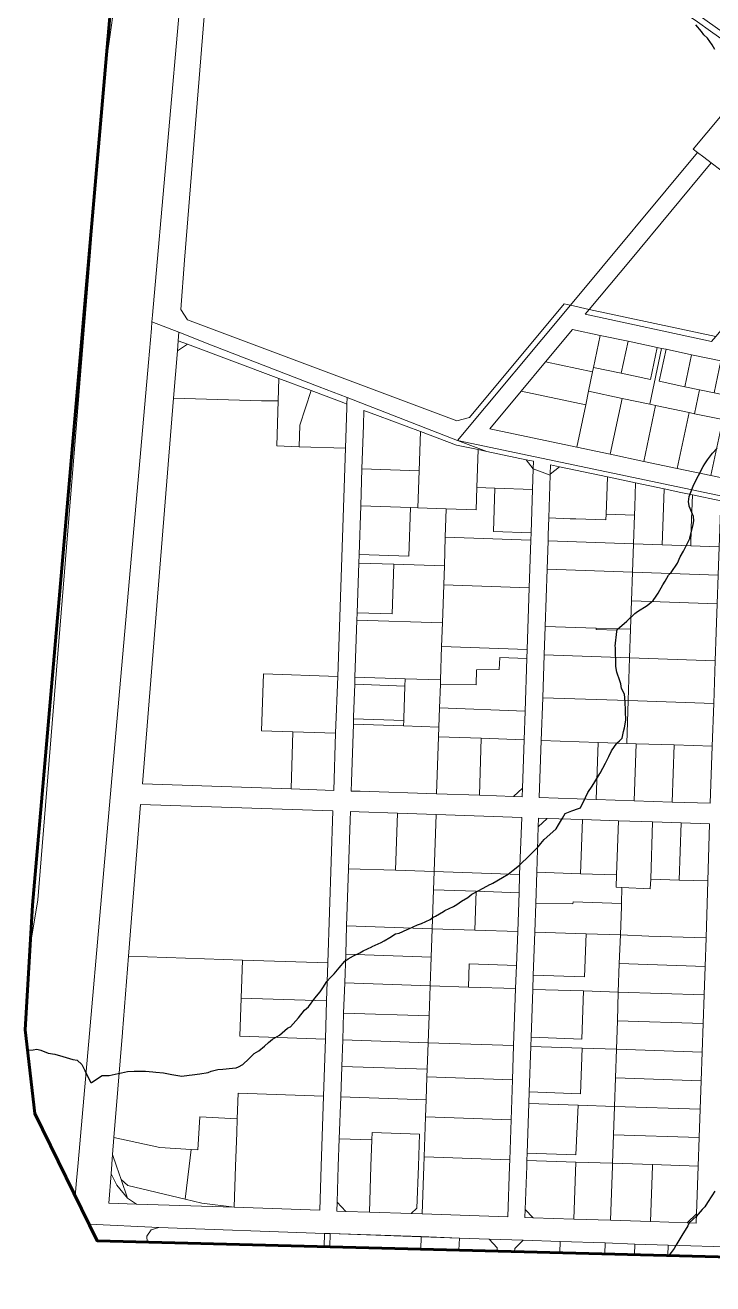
# Model space of a CAD drawing. Header units: inches. Extents: x -47590 to -46630, y -3759365 to -3758308.
# Drawn here: x -47590 to -47211, y -3759365 to -3758671 of the extents above; entities that cross this region are included whole.
import ezdxf

# ---------------------------------------------------------------- set-up
doc = ezdxf.new("R2010")
doc.units = ezdxf.units.IN
doc.header["$MEASUREMENT"] = 0
for name, color, linetype, lineweight, true_color in [('Area_Of_Interest', 7, 'Continuous', 60, 0xffffff), ('Contours_5m', 7, 'Continuous', 30, 0xcccccc), ('Land_Parcels_Zoning', 7, 'Continuous', 0, 0xffffff)]:
    doc.layers.add(name, color=color, linetype=linetype, lineweight=lineweight, true_color=true_color)

msp = doc.modelspace()

# ---------------------------------------------------------------- linework, layer by layer
at = {"layer": 'Area_Of_Interest'}
msp.add_lwpolyline([(-46681.51, -3759081.97), (-46629.91, -3759365.08), (-47550.67, -3759341.26), (-47585.06, -3759271.15), (-47590.35, -3759224.85), (-47586.39, -3759156.05), (-47540.08, -3758625.56), (-47501.72, -3758466.81), (-47471.29, -3758308.06), (-47381.33, -3758329.23), (-46885.24, -3758764.47), (-46789.99, -3758874.27)], close=True, dxfattribs=at)
at = {"layer": 'Contours_5m'}
for points, elevation in [([(-47209.9, -3758684), (-47211.33, -3758681.33), (-47214, -3758677.72), (-47215.91, -3758675.9), (-47217.27, -3758674), (-47220.4, -3758670.4)], 20), ([(-47589.07, -3759236.08), (-47585.87, -3759235.87), (-47584, -3759235.65), (-47581.81, -3759236.19), (-47577.7, -3759237.71), (-47574, -3759238.38), (-47569.55, -3759239.55), (-47567.81, -3759240.19), (-47564, -3759241.37), (-47561.69, -3759241.69), (-47559.07, -3759244), (-47557.4, -3759247.4), (-47554.28, -3759253.72), (-47554.14, -3759254), (-47554.06, -3759254.06), (-47554, -3759254.07), (-47553.95, -3759254.05), (-47553.86, -3759254), (-47547.95, -3759250.05), (-47544, -3759250.08), (-47539.03, -3759248.97), (-47538.95, -3759248.95), (-47534, -3759247.87), (-47530.27, -3759247.73), (-47527.79, -3759247.79), (-47524, -3759247.67), (-47519.9, -3759248.11), (-47518.28, -3759248.28), (-47514, -3759248.73), (-47509.53, -3759249.53), (-47508.27, -3759249.73), (-47504, -3759250.47), (-47499.97, -3759249.97), (-47498.25, -3759249.75), (-47494, -3759249.21), (-47489.49, -3759248.51), (-47487.82, -3759247.81), (-47484, -3759246.88), (-47481.34, -3759246.66), (-47475.99, -3759245.99), (-47474, -3759245.81), (-47472.65, -3759245.35), (-47470.3, -3759244), (-47467.07, -3759240.93), (-47464, -3759238.02), (-47461.53, -3759236.47), (-47458.33, -3759234), (-47456.08, -3759231.92), (-47454, -3759230), (-47450.11, -3759227.89), (-47445.59, -3759224), (-47444.49, -3759223.51), (-47444, -3759223.33), (-47439.63, -3759218.37), (-47436.35, -3759214), (-47434, -3759212.23), (-47430.57, -3759207.43), (-47427.65, -3759204), (-47426.24, -3759201.76), (-47424, -3759198.22), (-47421.97, -3759196.03), (-47419.9, -3759194), (-47417.21, -3759190.79), (-47414, -3759187.04), (-47412.19, -3759185.81), (-47409.21, -3759184), (-47405.66, -3759182.34), (-47404, -3759181.39), (-47399.07, -3759179.07), (-47398.98, -3759179.02), (-47394, -3759176.78), (-47392.24, -3759175.76), (-47389.16, -3759174), (-47386.01, -3759171.99), (-47384, -3759171.57), (-47379.58, -3759169.58), (-47378.78, -3759169.22), (-47374, -3759167.06), (-47371.79, -3759166.21), (-47367.03, -3759164), (-47365.27, -3759162.74), (-47364, -3759162.12), (-47359.63, -3759159.62), (-47358.85, -3759159.15), (-47354, -3759156.86), (-47352.29, -3759155.71), (-47349.73, -3759154), (-47346.11, -3759151.9), (-47344, -3759150.04), (-47340.03, -3759147.97), (-47335.64, -3759145.64), (-47334, -3759144.77), (-47333.46, -3759144.54), (-47332.32, -3759144), (-47327.11, -3759140.89), (-47324, -3759139.02), (-47321.21, -3759136.79), (-47317.71, -3759134), (-47315.8, -3759132.2), (-47314, -3759130.53), (-47310.77, -3759127.23), (-47307.31, -3759124), (-47305.85, -3759122.15), (-47304, -3759119.82), (-47300.93, -3759117.07), (-47297.37, -3759114), (-47296.12, -3759111.88), (-47294, -3759108.09), (-47292.51, -3759105.49), (-47288.79, -3759104), (-47285.19, -3759102.81), (-47284, -3759102.42), (-47281.27, -3759096.73), (-47280.02, -3759094), (-47277.63, -3759090.37), (-47274, -3759084.84), (-47273.73, -3759084.27), (-47273.65, -3759084), (-47273.25, -3759083.25), (-47270.32, -3759077.69), (-47268.37, -3759074), (-47267, -3759071), (-47264, -3759066.7), (-47262.56, -3759065.44), (-47260.97, -3759064), (-47260.21, -3759060.21), (-47259.79, -3759058.21), (-47258.96, -3759054), (-47259.2, -3759049.2), (-47259.22, -3759048.78), (-47259.46, -3759044), (-47259.72, -3759039.72), (-47261.37, -3759036.63), (-47261.79, -3759034), (-47262.33, -3759032.33), (-47264, -3759027.58), (-47264.47, -3759024.47), (-47264.44, -3759024), (-47264.47, -3759023.53), (-47264.67, -3759014.67), (-47264.72, -3759014), (-47264.81, -3759013.19), (-47264, -3759005.1), (-47263.8, -3759004.2), (-47263.77, -3759004), (-47258.53, -3758999.47), (-47254, -3758995.13), (-47253.36, -3758994.64), (-47252.61, -3758994), (-47247.19, -3758990.81), (-47244, -3758987.93), (-47242.34, -3758985.66), (-47241.12, -3758984), (-47238.6, -3758979.41), (-47237.38, -3758977.38), (-47235.39, -3758974), (-47234.71, -3758973.29), (-47234, -3758972.57), (-47230.54, -3758967.46), (-47229, -3758964), (-47227.19, -3758960.81), (-47224, -3758954.44), (-47223.82, -3758954.18), (-47223.72, -3758954), (-47223.64, -3758953.64), (-47221.96, -3758946.04), (-47221.51, -3758944), (-47221.64, -3758941.64), (-47224, -3758935.95), (-47224.31, -3758934.31), (-47224.4, -3758934), (-47224.52, -3758933.48), (-47224, -3758930.66), (-47222.21, -3758925.79), (-47221.56, -3758924), (-47216.44, -3758914), (-47215.49, -3758912.51), (-47214, -3758910.3), (-47211.29, -3758906.71), (-47208.64, -3758904)], 20), ([(-47209.91, -3759314), (-47211.53, -3759316.47), (-47214, -3759320.25), (-47215.48, -3759322.52), (-47216.83, -3759324), (-47220.15, -3759327.85), (-47224, -3759331.48), (-47224.89, -3759333.11), (-47225.41, -3759334), (-47227.56, -3759337.56), (-47228.64, -3759339.36), (-47231.46, -3759344), (-47232.37, -3759345.63), (-47234, -3759347.71), (-47235.29, -3759349.42)], 15)]:
    msp.add_lwpolyline(points, dxfattribs=dict(at, elevation=elevation))
at = {"layer": 'Land_Parcels_Zoning'}
for points in [[(-47587.76, -3759179.83), (-47586.39, -3759156.05), (-47540.08, -3758625.56), (-47505.65, -3758483.09), (-47503.92, -3758490.66), (-47504.98, -3758500.93), (-47517.63, -3758546.9), (-47526.4, -3758581.28), (-47533.87, -3758615.96), (-47540.03, -3758650.9), (-47544.87, -3758686.05), (-47548.39, -3758721.35), (-47554.76, -3758800.16), (-47583.3, -3759153.18)], [(-47185.8, -3758688.42), (-47185.21, -3758693.06), (-47185.32, -3758692.97), (-47190.54, -3758689.26), (-47190.93, -3758688.99), (-47212.24, -3758673.83), (-47219.49, -3758668.68), (-47222.92, -3758666.24), (-47233.63, -3758658.62), (-47248.52, -3758648.04), (-47269.45, -3758633.15), (-47293.31, -3758616.19), (-47388.43, -3758548.54), (-47390.67, -3758546.95), (-47391.09, -3758546.66), (-47430.5, -3758520.04), (-47442.99, -3758512.45), (-47436.48, -3758512.24), (-47426.83, -3758517.13), (-47242.44, -3758648.17)], [(-47211.89, -3758746.56), (-47256.52, -3758800.15), (-47279.18, -3758827.36), (-47289.58, -3758825.12), (-47219.47, -3758740.82), (-47216.01, -3758743.44)], [(-47209.44, -3758842.42), (-47279.18, -3758827.36), (-47256.52, -3758800.15), (-47211.89, -3758746.56), (-47163.95, -3758782.88), (-47165.97, -3758785.3), (-47163.46, -3758787.21), (-47174.24, -3758800.15)], [(-47209.44, -3758842.42), (-47211.71, -3758845.15), (-47281.45, -3758830.09), (-47279.18, -3758827.36)], [(-47273.09, -3758841.69), (-47276.78, -3758859.37), (-47277.31, -3758861.75), (-47303.32, -3758856.25), (-47288.49, -3758838.43)], [(-47500.83, -3758846.61), (-47506.41, -3758850.15), (-47505.97, -3758844.68)], [(-47412.71, -3758876.07), (-47412.83, -3758879.66), (-47414.57, -3758879), (-47432.59, -3758872.21), (-47450.38, -3758865.53), (-47500.83, -3758846.61), (-47505.97, -3758844.68), (-47505.59, -3758840.03), (-47487.57, -3758847.03), (-47428.18, -3758870.07)], [(-47257.76, -3758844.94), (-47261.5, -3758862.61), (-47276.78, -3758859.37), (-47273.09, -3758841.69)], [(-47241.69, -3758848.35), (-47245.44, -3758866.01), (-47261.5, -3758862.61), (-47257.76, -3758844.94)], [(-47450.38, -3758865.53), (-47450.77, -3758877.84), (-47460.01, -3758877.88), (-47508.52, -3758876.38), (-47506.41, -3758850.15), (-47500.83, -3758846.61)], [(-47239.25, -3758848.87), (-47245.79, -3758879.73), (-47261.08, -3758876.46), (-47279.54, -3758872.58), (-47277.31, -3758861.75), (-47276.78, -3758859.37), (-47261.5, -3758862.61), (-47245.44, -3758866.01), (-47241.69, -3758848.35)], [(-47236.8, -3758849.39), (-47240.55, -3758867.05), (-47226.46, -3758870.04), (-47218.29, -3758871.77), (-47221.07, -3758884.96), (-47224.09, -3758884.28), (-47242.61, -3758880.35), (-47245.79, -3758879.73), (-47239.25, -3758848.87)], [(-47222.71, -3758852.38), (-47226.46, -3758870.04), (-47240.55, -3758867.05), (-47236.8, -3758849.39)], [(-47277.31, -3758861.75), (-47279.54, -3758872.58), (-47281.15, -3758879.96), (-47316.78, -3758872.42), (-47303.32, -3758856.25)], [(-47206.55, -3758855.81), (-47210.3, -3758873.47), (-47218.29, -3758871.77), (-47226.46, -3758870.04), (-47222.71, -3758852.38)], [(-47189.83, -3758859.35), (-47196.36, -3758890.19), (-47205.58, -3758888.2), (-47221.07, -3758884.96), (-47218.29, -3758871.77), (-47210.3, -3758873.47), (-47196.02, -3758876.5), (-47192.28, -3758858.83)], [(-47432.59, -3758872.21), (-47438.77, -3758891.25), (-47439.13, -3758903.15), (-47451.58, -3758902.72), (-47450.77, -3758877.84), (-47450.38, -3758865.53)], [(-47412.83, -3758879.66), (-47412.89, -3758881.46), (-47413.66, -3758904.04), (-47439.13, -3758903.15), (-47438.77, -3758891.25), (-47432.59, -3758872.21), (-47414.57, -3758879)], [(-47281.15, -3758879.96), (-47286.07, -3758903.41), (-47334.12, -3758893.26), (-47316.78, -3758872.42)], [(-47261.08, -3758876.46), (-47267.59, -3758907.31), (-47286.07, -3758903.41), (-47281.15, -3758879.96), (-47279.54, -3758872.58)], [(-47450.77, -3758877.84), (-47451.58, -3758902.72), (-47439.13, -3758903.15), (-47413.66, -3758904.04), (-47417.94, -3759029.94), (-47458.85, -3759028.56), (-47459.9, -3759059.98), (-47442.66, -3759060.52), (-47443.62, -3759092.02), (-47525.66, -3759089.25), (-47508.52, -3758876.38), (-47460.01, -3758877.88)], [(-47245.79, -3758879.73), (-47242.61, -3758880.35), (-47249.11, -3758911.22), (-47267.59, -3758907.31), (-47261.08, -3758876.46)], [(-47372.33, -3758894.83), (-47373.07, -3758916.41), (-47404.56, -3758915.33), (-47403.77, -3758891.18), (-47403.5, -3758883.17), (-47396, -3758885.98)], [(-47224.09, -3758884.28), (-47230.61, -3758915.13), (-47249.11, -3758911.22), (-47242.61, -3758880.35)], [(-47221.07, -3758884.96), (-47205.58, -3758888.2), (-47212.11, -3758919.05), (-47230.61, -3758915.13), (-47224.09, -3758884.28)], [(-47196.36, -3758890.19), (-47187.1, -3758892.16), (-47193.62, -3758922.97), (-47212.11, -3758919.05), (-47205.58, -3758888.2)], [(-47340.5, -3758904.71), (-47341.23, -3758925.69), (-47341.65, -3758937.93), (-47358.05, -3758937.38), (-47373.78, -3758936.86), (-47373.07, -3758916.41), (-47372.33, -3758894.83), (-47352.48, -3758902.25)], [(-47335.61, -3758905.75), (-47313.91, -3758910.34), (-47310.05, -3758915.31), (-47310.44, -3758926.73), (-47331.26, -3758926.03), (-47341.23, -3758925.69), (-47340.5, -3758904.71)], [(-47310.05, -3758915.31), (-47313.91, -3758910.34), (-47309.9, -3758911.19)], [(-47269.18, -3758919.84), (-47269.56, -3758930.47), (-47269.92, -3758940.43), (-47270.03, -3758943.53), (-47286.59, -3758942.97), (-47288.2, -3758942.91), (-47289.81, -3758942.86), (-47301.49, -3758942.46), (-47300.69, -3758918.82), (-47300.67, -3758918.23), (-47295.61, -3758914.26)], [(-47295.61, -3758914.26), (-47300.67, -3758918.23), (-47300.51, -3758913.23)], [(-47373.07, -3758916.41), (-47373.78, -3758936.86), (-47377.85, -3758936.72), (-47405.24, -3758935.79), (-47404.56, -3758915.33)], [(-47253.59, -3758923.1), (-47254.03, -3758936.28), (-47254.19, -3758940.95), (-47269.92, -3758940.43), (-47269.56, -3758930.47), (-47269.18, -3758919.84)], [(-47331.26, -3758926.03), (-47332.08, -3758950.01), (-47311.27, -3758950.72), (-47311.4, -3758954.72), (-47358.59, -3758953.12), (-47358.05, -3758937.38), (-47341.65, -3758937.93), (-47341.23, -3758925.69)], [(-47310.44, -3758926.73), (-47311.27, -3758950.72), (-47332.08, -3758950.01), (-47331.26, -3758926.03)], [(-47237.91, -3758926.39), (-47238.45, -3758942.11), (-47238.97, -3758957.24), (-47254.71, -3758956.7), (-47254.19, -3758940.95), (-47254.03, -3758936.28), (-47253.59, -3758923.1)], [(-47222.27, -3758929.71), (-47222.9, -3758947.93), (-47223.24, -3758957.77), (-47238.97, -3758957.24), (-47238.45, -3758942.11), (-47237.91, -3758926.39), (-47228.67, -3758928.35)], [(-47207.35, -3758953.75), (-47207.5, -3758958.31), (-47223.24, -3758957.77), (-47222.9, -3758947.93), (-47222.27, -3758929.71), (-47206.63, -3758933.03)], [(-47373.78, -3758936.86), (-47358.05, -3758937.38), (-47358.59, -3758953.12), (-47359.13, -3758968.89), (-47386.91, -3758967.98), (-47406.3, -3758967.34), (-47406.14, -3758962.62), (-47378.77, -3758963.53), (-47377.85, -3758936.72)], [(-47377.85, -3758936.72), (-47378.77, -3758963.53), (-47406.14, -3758962.62), (-47405.24, -3758935.79)], [(-47254.19, -3758940.95), (-47254.71, -3758956.7), (-47301.92, -3758955.09), (-47301.89, -3758954.27), (-47301.85, -3758953.01), (-47301.81, -3758951.74), (-47301.49, -3758942.46), (-47289.81, -3758942.86), (-47288.2, -3758942.91), (-47286.59, -3758942.97), (-47270.03, -3758943.53), (-47269.92, -3758940.43)], [(-47254.19, -3758940.95), (-47254.71, -3758956.7), (-47301.92, -3758955.09), (-47301.89, -3758954.27), (-47301.85, -3758953.01), (-47301.81, -3758951.74), (-47301.49, -3758942.46), (-47289.81, -3758942.86), (-47288.2, -3758942.91), (-47286.59, -3758942.97), (-47270.03, -3758943.53), (-47269.92, -3758940.43)], [(-47311.4, -3758954.72), (-47312.31, -3758980.96), (-47359.48, -3758979.35), (-47359.13, -3758968.89), (-47358.59, -3758953.12)], [(-47254.71, -3758956.7), (-47255.26, -3758972.43), (-47302.49, -3758970.79), (-47301.92, -3758955.09)], [(-47238.97, -3758957.24), (-47223.24, -3758957.77), (-47207.5, -3758958.31), (-47208.06, -3758974.06), (-47255.26, -3758972.43), (-47254.71, -3758956.7)], [(-47359.13, -3758968.89), (-47359.48, -3758979.35), (-47360.19, -3759000.36), (-47407.39, -3758998.83), (-47407.25, -3758994.76), (-47387.84, -3758995.42), (-47386.91, -3758967.98)], [(-47386.91, -3758967.98), (-47387.84, -3758995.42), (-47407.25, -3758994.76), (-47406.3, -3758967.34)], [(-47255.26, -3758972.43), (-47255.81, -3758988.16), (-47256.36, -3759003.89), (-47263.75, -3759003.64), (-47275.32, -3759003.24), (-47303.52, -3759002.28), (-47302.49, -3758970.79)], [(-47255.81, -3758988.16), (-47256.36, -3759003.89), (-47263.75, -3759003.64), (-47263.78, -3759004.39), (-47275.34, -3759004.06), (-47275.32, -3759003.24), (-47303.52, -3759002.28), (-47302.49, -3758970.79), (-47255.26, -3758972.43)], [(-47208.06, -3758974.06), (-47208.62, -3758989.82), (-47255.81, -3758988.16), (-47255.26, -3758972.43)], [(-47312.31, -3758980.96), (-47313.42, -3759014.98), (-47360.63, -3759013.34), (-47360.19, -3759000.36), (-47359.48, -3758979.35)], [(-47208.62, -3758989.82), (-47209.19, -3759005.57), (-47209.75, -3759021.33), (-47256.91, -3759019.61), (-47256.36, -3759003.89), (-47255.81, -3758988.16)], [(-47360.19, -3759000.36), (-47360.63, -3759013.34), (-47361.3, -3759031.86), (-47380.75, -3759031.19), (-47408.43, -3759030.24), (-47407.39, -3758998.83)], [(-47256.36, -3759003.89), (-47256.91, -3759019.61), (-47304.06, -3759018.03), (-47303.52, -3759002.28), (-47275.32, -3759003.24), (-47263.75, -3759003.64)], [(-47263.75, -3759003.64), (-47263.78, -3759004.39), (-47275.34, -3759004.06), (-47275.32, -3759003.24)], [(-47313.42, -3759014.98), (-47313.59, -3759019.97), (-47328.6, -3759019.45), (-47328.82, -3759026.02), (-47341.36, -3759026.34), (-47341.62, -3759034.51), (-47361.31, -3759034.34), (-47361.3, -3759031.86), (-47360.63, -3759013.34)], [(-47256.91, -3759019.61), (-47257.74, -3759043.2), (-47304.88, -3759041.68), (-47304.06, -3759018.03)], [(-47313.59, -3759019.97), (-47314.62, -3759049.16), (-47361.82, -3759047.26), (-47361.31, -3759034.34), (-47341.62, -3759034.51), (-47341.36, -3759026.34), (-47328.82, -3759026.02), (-47328.6, -3759019.45)], [(-47209.75, -3759021.33), (-47210.54, -3759044.86), (-47257.74, -3759043.2), (-47256.91, -3759019.61)], [(-47417.94, -3759029.94), (-47419.17, -3759061.26), (-47442.66, -3759060.52), (-47459.9, -3759059.98), (-47458.85, -3759028.56)], [(-47361.82, -3759047.26), (-47362.18, -3759057.85), (-47381.64, -3759057.18), (-47409.32, -3759056.22), (-47409.22, -3759053.22), (-47381.53, -3759054.18), (-47381.5, -3759053.18), (-47380.89, -3759035.19), (-47380.75, -3759031.19), (-47361.3, -3759031.86), (-47361.31, -3759034.34)], [(-47381.5, -3759053.18), (-47381.53, -3759054.18), (-47409.22, -3759053.22), (-47409.19, -3759052.22), (-47408.57, -3759034.24), (-47408.43, -3759030.24), (-47380.75, -3759031.19), (-47380.89, -3759035.19)], [(-47361.82, -3759047.26), (-47362.18, -3759057.85), (-47381.64, -3759057.18), (-47381.53, -3759054.18), (-47381.5, -3759053.18), (-47380.89, -3759035.19), (-47408.57, -3759034.24), (-47408.43, -3759030.24), (-47380.75, -3759031.19), (-47361.3, -3759031.86), (-47361.31, -3759034.34)], [(-47381.53, -3759054.18), (-47381.64, -3759057.18), (-47409.32, -3759056.22), (-47409.22, -3759053.22), (-47409.19, -3759052.22), (-47408.57, -3759034.24), (-47380.89, -3759035.19), (-47381.5, -3759053.18)], [(-47257.74, -3759043.2), (-47258.51, -3759066.84), (-47274.22, -3759066.3), (-47305.66, -3759065.23), (-47304.88, -3759041.68)], [(-47210.54, -3759044.86), (-47211.37, -3759068.45), (-47232.32, -3759067.74), (-47253.27, -3759067.02), (-47258.51, -3759066.84), (-47257.74, -3759043.2)], [(-47314.62, -3759049.16), (-47315.16, -3759064.89), (-47338.75, -3759064.05), (-47362.34, -3759063.27), (-47362.18, -3759057.85), (-47361.82, -3759047.26)], [(-47419.17, -3759061.26), (-47420.02, -3759092.82), (-47443.62, -3759092.02), (-47442.66, -3759060.52)], [(-47381.64, -3759057.18), (-47362.18, -3759057.85), (-47362.34, -3759063.27), (-47363.43, -3759094.73), (-47405.58, -3759093.31), (-47410.58, -3759093.14), (-47410.41, -3759088.15), (-47409.32, -3759056.22)], [(-47338.75, -3759064.05), (-47339.82, -3759095.51), (-47363.43, -3759094.73), (-47362.34, -3759063.27)], [(-47315.16, -3759064.89), (-47316.09, -3759091.6), (-47320.96, -3759096.16), (-47339.82, -3759095.51), (-47338.75, -3759064.05)], [(-47316.09, -3759091.6), (-47316.25, -3759096.32), (-47320.96, -3759096.16), (-47339.82, -3759095.51), (-47338.75, -3759064.05), (-47315.16, -3759064.89)], [(-47274.22, -3759066.3), (-47275.3, -3759097.78), (-47306.73, -3759096.7), (-47305.66, -3759065.23)], [(-47258.51, -3759066.84), (-47253.27, -3759067.02), (-47254.36, -3759098.49), (-47275.3, -3759097.78), (-47274.22, -3759066.3)], [(-47232.32, -3759067.74), (-47233.41, -3759099.21), (-47254.36, -3759098.49), (-47253.27, -3759067.02)], [(-47211.37, -3759068.45), (-47212.46, -3759099.93), (-47233.41, -3759099.21), (-47232.32, -3759067.74)], [(-47533.41, -3759184.32), (-47536.75, -3759226.21), (-47536.76, -3759226.36), (-47539.31, -3759257.68), (-47541.4, -3759284.35), (-47542.15, -3759293.8), (-47543.01, -3759304.46), (-47544.29, -3759320.56), (-47528.99, -3759321.07), (-47475.1, -3759322.85), (-47427.89, -3759324.41), (-47427.08, -3759300.16), (-47426.54, -3759283.81), (-47425.8, -3759261.46), (-47424.75, -3759229.99), (-47424.05, -3759209), (-47423.35, -3759188.02), (-47420.57, -3759104.09), (-47526.73, -3759100.55)], [(-47423.35, -3759188.02), (-47470.55, -3759186.43), (-47533.41, -3759184.32), (-47526.73, -3759100.55), (-47420.57, -3759104.09)], [(-47411.94, -3759135.99), (-47413.02, -3759167.47), (-47413.56, -3759183.21), (-47414.11, -3759198.95), (-47414.69, -3759215.64), (-47415.2, -3759230.44), (-47415.71, -3759245.07), (-47416.29, -3759261.91), (-47417.1, -3759284.98), (-47417.63, -3759300.16), (-47418.32, -3759319.97), (-47418.49, -3759324.97), (-47413.49, -3759325.12), (-47400.5, -3759325.51), (-47377.37, -3759326.2), (-47371.37, -3759326.38), (-47324.04, -3759328.13), (-47323.11, -3759300.15), (-47322.99, -3759296.64), (-47322.25, -3759274.59), (-47321.52, -3759252.55), (-47320.9, -3759233.63), (-47319.79, -3759202.16), (-47319.34, -3759189.41), (-47318.68, -3759170.69), (-47317.93, -3759149.29), (-47317.58, -3759139.26), (-47316.47, -3759107.76), (-47363.66, -3759106.14), (-47385.05, -3759105.4), (-47406.13, -3759104.68), (-47410.84, -3759104.52), (-47411.01, -3759109.23)], [(-47385.05, -3759105.4), (-47386.14, -3759136.89), (-47411.94, -3759135.99), (-47411.01, -3759109.23), (-47410.84, -3759104.52), (-47406.13, -3759104.68)], [(-47363.66, -3759106.14), (-47364.75, -3759137.63), (-47386.14, -3759136.89), (-47385.05, -3759105.4)], [(-47317.58, -3759139.26), (-47317.93, -3759149.29), (-47341.62, -3759148.49), (-47365.1, -3759147.7), (-47364.75, -3759137.63), (-47363.66, -3759106.14), (-47316.47, -3759107.76)], [(-47317.58, -3759139.26), (-47364.75, -3759137.63), (-47363.66, -3759106.14), (-47316.47, -3759107.76)], [(-47307.31, -3759112.89), (-47308.06, -3759137.98), (-47308.68, -3759155.22), (-47309.28, -3759171.11), (-47310.08, -3759194.7), (-47310.37, -3759202.58), (-47311.27, -3759229.05), (-47311.44, -3759234.05), (-47312.3, -3759259.22), (-47312.52, -3759265.52), (-47313.45, -3759292.98), (-47313.59, -3759296.97), (-47313.69, -3759300.15), (-47314.5, -3759324), (-47314.65, -3759328.45), (-47310.2, -3759328.59), (-47287.63, -3759329.32), (-47267.39, -3759329.97), (-47245.41, -3759330.69), (-47225.2, -3759331.35), (-47220.2, -3759331.52), (-47220.03, -3759326.51), (-47219.14, -3759300.09), (-47218.61, -3759284.39), (-47218.07, -3759268.74), (-47217.52, -3759252.98), (-47216.96, -3759237.22), (-47216.41, -3759221.45), (-47215.85, -3759205.69), (-47215.3, -3759189.93), (-47214.76, -3759174.24), (-47213.76, -3759142.77), (-47212.8, -3759111.27), (-47228.51, -3759110.74), (-47244.22, -3759110.21), (-47263.1, -3759109.57), (-47282.97, -3759108.9), (-47302.32, -3759108.24), (-47307.16, -3759108.08)], [(-47282.97, -3759108.9), (-47283.96, -3759138.79), (-47308.06, -3759137.98), (-47307.31, -3759112.89), (-47302.32, -3759108.24)], [(-47302.32, -3759108.24), (-47307.31, -3759112.89), (-47307.16, -3759108.08)], [(-47263.1, -3759109.57), (-47264.08, -3759139.47), (-47283.96, -3759138.79), (-47282.97, -3759108.9)], [(-47244.22, -3759110.21), (-47245.26, -3759141.7), (-47245.53, -3759147.11), (-47261.3, -3759146.36), (-47264.4, -3759146.22), (-47264.08, -3759139.47), (-47263.1, -3759109.57)], [(-47228.51, -3759110.74), (-47229.51, -3759142.24), (-47245.26, -3759141.7), (-47244.22, -3759110.21)], [(-47213.76, -3759142.77), (-47229.51, -3759142.24), (-47228.51, -3759110.74), (-47212.8, -3759111.27)], [(-47386.14, -3759136.89), (-47364.75, -3759137.63), (-47365.1, -3759147.7), (-47365.85, -3759169.11), (-47413.02, -3759167.47), (-47411.94, -3759135.99)], [(-47317.58, -3759139.26), (-47317.93, -3759149.29), (-47341.62, -3759148.49), (-47365.1, -3759147.7), (-47364.75, -3759137.63)], [(-47283.96, -3759138.79), (-47264.08, -3759139.47), (-47264.4, -3759146.22), (-47261.3, -3759146.36), (-47261.41, -3759155.2), (-47288.12, -3759154.37), (-47288.16, -3759155.47), (-47308.68, -3759155.22), (-47308.06, -3759137.98)], [(-47229.51, -3759142.24), (-47213.76, -3759142.77), (-47214.76, -3759174.24), (-47246.29, -3759173.18), (-47262.04, -3759172.55), (-47261.43, -3759156.86), (-47261.41, -3759155.2), (-47261.3, -3759146.36), (-47245.53, -3759147.11), (-47245.26, -3759141.7)], [(-47341.62, -3759148.49), (-47342.37, -3759169.9), (-47365.85, -3759169.11), (-47365.1, -3759147.7)], [(-47317.93, -3759149.29), (-47318.68, -3759170.69), (-47342.37, -3759169.9), (-47341.62, -3759148.49)], [(-47261.41, -3759155.2), (-47261.43, -3759156.86), (-47262.04, -3759172.55), (-47280.93, -3759171.99), (-47309.28, -3759171.11), (-47308.68, -3759155.22), (-47288.16, -3759155.47), (-47288.12, -3759154.37)], [(-47365.85, -3759169.11), (-47366.4, -3759184.85), (-47413.56, -3759183.21), (-47413.02, -3759167.47)], [(-47342.37, -3759169.9), (-47318.68, -3759170.69), (-47319.34, -3759189.41), (-47345.35, -3759188.53), (-47345.79, -3759201.29), (-47366.95, -3759200.58), (-47366.4, -3759184.85), (-47365.85, -3759169.11)], [(-47280.93, -3759171.99), (-47281.73, -3759195.59), (-47310.08, -3759194.7), (-47309.28, -3759171.11)], [(-47262.04, -3759172.55), (-47262.6, -3759188.35), (-47263.15, -3759204.11), (-47282.37, -3759203.48), (-47310.37, -3759202.58), (-47310.08, -3759194.7), (-47281.73, -3759195.59), (-47280.93, -3759171.99)], [(-47214.76, -3759174.24), (-47215.3, -3759189.93), (-47262.6, -3759188.35), (-47262.04, -3759172.55), (-47246.29, -3759173.18)], [(-47470.55, -3759186.43), (-47471.2, -3759207.45), (-47471.86, -3759228.46), (-47424.75, -3759229.99), (-47425.8, -3759261.46), (-47472.93, -3759259.93), (-47473.41, -3759274.09), (-47493.96, -3759272.85), (-47495.07, -3759291.19), (-47498.84, -3759290.94), (-47516.12, -3759289.8), (-47541.4, -3759284.35), (-47539.31, -3759257.68), (-47536.76, -3759226.36), (-47536.75, -3759226.21), (-47533.41, -3759184.32)], [(-47366.4, -3759184.85), (-47366.95, -3759200.58), (-47414.11, -3759198.95), (-47413.56, -3759183.21)], [(-47423.35, -3759188.02), (-47424.05, -3759209), (-47471.2, -3759207.45), (-47470.55, -3759186.43)], [(-47319.34, -3759189.41), (-47319.79, -3759202.16), (-47345.79, -3759201.29), (-47345.35, -3759188.53)], [(-47215.3, -3759189.93), (-47215.85, -3759205.69), (-47263.15, -3759204.11), (-47262.6, -3759188.35)], [(-47366.95, -3759200.58), (-47367.53, -3759217.27), (-47414.69, -3759215.64), (-47414.11, -3759198.95)], [(-47345.79, -3759201.29), (-47319.79, -3759202.16), (-47320.9, -3759233.63), (-47368.05, -3759232.07), (-47367.53, -3759217.27), (-47366.95, -3759200.58)], [(-47263.15, -3759204.11), (-47263.68, -3759219.88), (-47264.2, -3759235.66), (-47283.08, -3759235.02), (-47311.44, -3759234.05), (-47311.27, -3759229.05), (-47283.28, -3759229.99), (-47282.37, -3759203.48)], [(-47282.37, -3759203.48), (-47283.28, -3759229.99), (-47311.27, -3759229.05), (-47310.37, -3759202.58)], [(-47215.85, -3759205.69), (-47216.41, -3759221.45), (-47263.68, -3759219.88), (-47263.15, -3759204.11)], [(-47424.05, -3759209), (-47424.75, -3759229.99), (-47471.86, -3759228.46), (-47471.2, -3759207.45)], [(-47367.53, -3759217.27), (-47368.05, -3759232.07), (-47415.2, -3759230.44), (-47414.69, -3759215.64)], [(-47216.41, -3759221.45), (-47216.96, -3759237.22), (-47264.2, -3759235.66), (-47263.68, -3759219.88)], [(-47368.05, -3759232.07), (-47368.56, -3759246.71), (-47415.71, -3759245.07), (-47415.2, -3759230.44)], [(-47320.9, -3759233.63), (-47321.52, -3759252.55), (-47368.71, -3759250.85), (-47368.56, -3759246.71), (-47368.05, -3759232.07)], [(-47283.08, -3759235.02), (-47283.94, -3759260.19), (-47312.3, -3759259.22), (-47311.44, -3759234.05)], [(-47264.2, -3759235.66), (-47264.71, -3759251.42), (-47265.22, -3759267.17), (-47285.32, -3759266.46), (-47312.52, -3759265.52), (-47312.3, -3759259.22), (-47283.94, -3759260.19), (-47283.08, -3759235.02)], [(-47216.96, -3759237.22), (-47217.52, -3759252.98), (-47264.71, -3759251.42), (-47264.2, -3759235.66)], [(-47368.56, -3759246.71), (-47368.71, -3759250.85), (-47369.15, -3759263.55), (-47416.29, -3759261.91), (-47415.71, -3759245.07)], [(-47321.52, -3759252.55), (-47322.25, -3759274.59), (-47369.48, -3759272.88), (-47369.15, -3759263.55), (-47368.71, -3759250.85)], [(-47217.52, -3759252.98), (-47218.07, -3759268.74), (-47265.22, -3759267.17), (-47264.71, -3759251.42)], [(-47425.8, -3759261.46), (-47426.54, -3759283.81), (-47427.08, -3759300.16), (-47427.89, -3759324.41), (-47475.1, -3759322.85), (-47474.31, -3759300.16), (-47473.68, -3759281.75), (-47473.41, -3759274.09), (-47472.93, -3759259.93)], [(-47425.8, -3759261.46), (-47426.54, -3759283.81), (-47427.08, -3759300.16), (-47427.89, -3759324.41), (-47475.1, -3759322.85), (-47474.31, -3759300.16), (-47473.68, -3759281.75), (-47473.41, -3759274.09), (-47472.93, -3759259.93)], [(-47369.15, -3759263.55), (-47369.48, -3759272.88), (-47370.26, -3759294.91), (-47370.44, -3759300.16), (-47371.37, -3759326.38), (-47377.37, -3759326.2), (-47374.26, -3759323.29), (-47373.44, -3759300.16), (-47372.82, -3759282.43), (-47398.96, -3759281.53), (-47399.12, -3759285.54), (-47417.1, -3759284.98), (-47416.29, -3759261.91)], [(-47265.22, -3759267.17), (-47265.75, -3759282.85), (-47266.3, -3759298.51), (-47286.61, -3759297.86), (-47313.59, -3759296.97), (-47313.45, -3759292.98), (-47286.54, -3759293.85), (-47285.32, -3759266.46)], [(-47285.32, -3759266.46), (-47286.54, -3759293.85), (-47313.45, -3759292.98), (-47312.52, -3759265.52)], [(-47218.07, -3759268.74), (-47218.61, -3759284.39), (-47265.75, -3759282.85), (-47265.22, -3759267.17)], [(-47473.41, -3759274.09), (-47473.68, -3759281.75), (-47474.31, -3759300.16), (-47475.1, -3759322.85), (-47492.86, -3759320.65), (-47502.05, -3759318.45), (-47499.92, -3759300.16), (-47498.84, -3759290.94), (-47495.07, -3759291.19), (-47493.96, -3759272.85)], [(-47322.25, -3759274.59), (-47322.99, -3759296.64), (-47370.26, -3759294.91), (-47369.48, -3759272.88)], [(-47374.26, -3759323.29), (-47377.37, -3759326.2), (-47400.5, -3759325.51), (-47399.62, -3759300.16), (-47399.12, -3759285.54), (-47398.96, -3759281.53), (-47372.82, -3759282.43), (-47373.44, -3759300.16)], [(-47218.61, -3759284.39), (-47219.14, -3759300.09), (-47244.35, -3759299.22), (-47266.3, -3759298.51), (-47265.75, -3759282.85)], [(-47498.84, -3759290.94), (-47499.92, -3759300.16), (-47502.05, -3759318.45), (-47533.71, -3759310.85), (-47537.4, -3759307.59), (-47539.96, -3759300.16), (-47542.15, -3759293.8), (-47541.4, -3759284.35), (-47516.12, -3759289.8)], [(-47399.12, -3759285.54), (-47399.62, -3759300.16), (-47400.5, -3759325.51), (-47413.49, -3759325.12), (-47418.32, -3759319.97), (-47417.63, -3759300.16), (-47417.1, -3759284.98)], [(-47537.4, -3759307.59), (-47533.91, -3759317.74), (-47539.73, -3759310.57), (-47543.01, -3759304.46), (-47542.15, -3759293.8), (-47539.96, -3759300.16)], [(-47322.99, -3759296.64), (-47323.11, -3759300.15), (-47324.04, -3759328.13), (-47371.37, -3759326.38), (-47370.44, -3759300.16), (-47370.26, -3759294.91)], [(-47286.61, -3759297.86), (-47287.63, -3759329.32), (-47310.2, -3759328.59), (-47314.5, -3759324), (-47313.69, -3759300.15), (-47313.59, -3759296.97)], [(-47266.35, -3759300.15), (-47267.39, -3759329.97), (-47287.63, -3759329.32), (-47310.2, -3759328.59), (-47314.5, -3759324), (-47313.69, -3759300.15), (-47313.59, -3759296.97), (-47286.61, -3759297.86), (-47266.3, -3759298.51)], [(-47266.3, -3759298.51), (-47266.35, -3759300.15), (-47267.39, -3759329.97), (-47287.63, -3759329.32), (-47286.61, -3759297.86)], [(-47244.38, -3759300.15), (-47245.41, -3759330.69), (-47267.39, -3759329.97), (-47266.35, -3759300.15), (-47266.3, -3759298.51), (-47244.35, -3759299.22)], [(-47244.35, -3759299.22), (-47244.38, -3759300.15), (-47245.41, -3759330.69), (-47267.39, -3759329.97), (-47266.35, -3759300.15), (-47266.3, -3759298.51)], [(-47219.14, -3759300.09), (-47220.03, -3759326.51), (-47225.2, -3759331.35), (-47245.41, -3759330.69), (-47244.38, -3759300.15), (-47244.35, -3759299.22)], [(-47533.91, -3759317.74), (-47528.99, -3759321.07), (-47544.29, -3759320.56), (-47543.01, -3759304.46), (-47539.73, -3759310.57)], [(-47502.05, -3759318.45), (-47492.86, -3759320.65), (-47475.1, -3759322.85), (-47528.99, -3759321.07), (-47533.91, -3759317.74), (-47537.4, -3759307.59), (-47533.71, -3759310.85)], [(-47418.32, -3759319.97), (-47413.49, -3759325.12), (-47418.49, -3759324.97)], [(-47310.2, -3759328.59), (-47314.65, -3759328.45), (-47314.5, -3759324)], [(-47220.03, -3759326.51), (-47220.2, -3759331.52), (-47225.2, -3759331.35)], [(-47425.26, -3759337.22), (-47425.5, -3759344.5), (-47523.05, -3759341.98), (-47523.24, -3759338.81), (-47520.78, -3759335.26), (-47516.66, -3759333.99)], [(-47422.12, -3759337.33), (-47422.36, -3759344.58), (-47425.5, -3759344.5), (-47425.26, -3759337.22)], [(-47371.91, -3759339.1), (-47372.12, -3759345.88), (-47422.36, -3759344.58), (-47422.12, -3759337.33)], [(-47350.84, -3759339.81), (-47351.05, -3759346.43), (-47372.12, -3759345.88), (-47371.91, -3759339.1)], [(-47334.49, -3759340.37), (-47329.93, -3759345.25), (-47329.98, -3759346.97), (-47351.05, -3759346.43), (-47350.84, -3759339.81)], [(-47295.32, -3759341.69), (-47295.5, -3759347.86), (-47320.36, -3759347.22), (-47320.31, -3759345.56), (-47315.57, -3759341.01)], [(-47270.34, -3759342.53), (-47270.52, -3759348.51), (-47295.5, -3759347.86), (-47295.32, -3759341.69)], [(-47254.01, -3759343.12), (-47254.16, -3759348.93), (-47270.52, -3759348.51), (-47270.34, -3759342.53)], [(-47235.62, -3759343.69), (-47235.81, -3759349.41), (-47254.16, -3759348.93), (-47254.01, -3759343.12)], [(-47107.12, -3759348.05), (-47107.04, -3759352.74), (-47235.81, -3759349.41), (-47235.62, -3759343.69), (-47198.32, -3759344.81)]]:
    msp.add_lwpolyline(points, close=True, dxfattribs=at)
for points in [[(-47480.77, -3758531.16), (-47502.39, -3758800.16), (-47504.58, -3758827.44), (-47500.73, -3758833.19), (-47352.25, -3758888.89), (-47345.2, -3758887.03), (-47293.02, -3758824.37), (-47289.68, -3758825.1), (-47289.58, -3758825.12), (-47351.78, -3758899.7), (-47412.71, -3758876.07), (-47428.18, -3758870.07), (-47487.57, -3758847.03), (-47505.59, -3758840.03), (-47520.43, -3758834.28), (-47520.11, -3758830.53), (-47496.47, -3758561.05)], [(-47209.44, -3758842.42), (-47279.18, -3758827.36), (-47289.58, -3758825.12), (-47289.68, -3758825.1), (-47293.02, -3758824.37), (-47345.2, -3758887.03), (-47352.25, -3758888.89), (-47500.73, -3758833.19), (-47504.58, -3758827.44), (-47502.39, -3758800.16), (-47480.77, -3758531.16)], [(-47242.44, -3758648.17), (-47185.8, -3758688.42), (-47185.21, -3758693.06), (-47185, -3758694.67), (-47186.84, -3758696.89), (-47187.58, -3758697.77), (-47189.44, -3758700), (-47193.04, -3758704.33), (-47196.84, -3758708.89), (-47200.24, -3758712.97), (-47206.82, -3758720.87), (-47221.9, -3758738.98), (-47219.47, -3758740.82), (-47289.58, -3758825.12), (-47289.68, -3758825.1), (-47293.02, -3758824.37), (-47345.2, -3758887.03), (-47352.25, -3758888.89), (-47500.73, -3758833.19), (-47504.58, -3758827.44), (-47502.39, -3758800.16), (-47480.77, -3758531.16)], [(-47496.47, -3758561.05), (-47520.11, -3758830.53), (-47520.43, -3758834.28), (-47520.75, -3758837.93), (-47522.39, -3758856.64), (-47542.91, -3759090.53), (-47561.13, -3759298.22), (-47561.33, -3759300.4), (-47561.99, -3759308.1), (-47562.74, -3759316.65), (-47585.06, -3759271.15), (-47590.35, -3759224.85), (-47587.76, -3759179.83), (-47583.3, -3759153.18), (-47554.76, -3758800.16), (-47548.39, -3758721.35), (-47544.87, -3758686.05), (-47540.03, -3758650.9)], [(-47496.47, -3758561.05), (-47520.11, -3758830.53), (-47520.43, -3758834.28), (-47520.75, -3758837.93), (-47522.39, -3758856.64), (-47542.91, -3759090.53), (-47561.13, -3759298.22), (-47561.33, -3759300.4), (-47561.99, -3759308.1), (-47562.74, -3759316.65), (-47585.06, -3759271.15), (-47590.35, -3759224.85), (-47587.76, -3759179.83), (-47583.3, -3759153.18), (-47554.76, -3758800.16), (-47548.39, -3758721.35), (-47544.87, -3758686.05), (-47540.03, -3758650.9)], [(-47219.49, -3758668.68), (-47212.24, -3758673.83), (-47190.93, -3758688.99)], [(-47163.95, -3758782.88), (-47211.89, -3758746.56), (-47216.01, -3758743.44), (-47219.47, -3758740.82), (-47221.9, -3758738.98), (-47206.82, -3758720.87)], [(-46769.48, -3759022.23), (-47351.78, -3758899.7), (-47289.58, -3758825.12), (-47279.18, -3758827.36), (-47281.45, -3758830.09), (-47211.71, -3758845.15), (-47209.44, -3758842.42)], [(-47198.32, -3759344.81), (-47235.62, -3759343.69), (-47254.01, -3759343.12), (-47270.34, -3759342.53), (-47295.31, -3759341.65), (-47315.56, -3759340.98), (-47334.49, -3759340.37), (-47350.84, -3759339.81), (-47371.88, -3759339.05), (-47422.12, -3759337.33), (-47425.26, -3759337.22), (-47516.66, -3759333.99), (-47555.11, -3759332.21), (-47562.74, -3759316.65), (-47561.99, -3759308.1), (-47561.33, -3759300.4), (-47561.13, -3759298.22), (-47542.91, -3759090.53), (-47522.39, -3758856.64), (-47520.75, -3758837.93), (-47520.43, -3758834.28), (-47505.59, -3758840.03), (-47505.97, -3758844.68), (-47506.41, -3758850.15), (-47508.52, -3758876.38), (-47525.66, -3759089.25), (-47443.62, -3759092.02), (-47420.02, -3759092.82), (-47419.17, -3759061.26), (-47417.94, -3759029.94), (-47413.66, -3758904.04), (-47412.89, -3758881.46), (-47412.83, -3758879.66), (-47412.71, -3758876.07), (-47351.78, -3758899.7), (-47335.61, -3758905.75), (-47340.5, -3758904.71), (-47352.48, -3758902.25), (-47372.33, -3758894.83), (-47396, -3758885.98), (-47403.5, -3758883.17), (-47403.77, -3758891.18), (-47404.56, -3758915.33), (-47405.24, -3758935.79), (-47406.14, -3758962.62), (-47406.3, -3758967.34), (-47407.25, -3758994.76), (-47407.39, -3758998.83), (-47408.43, -3759030.24), (-47408.57, -3759034.24), (-47409.19, -3759052.22), (-47409.22, -3759053.22), (-47409.32, -3759056.22), (-47410.41, -3759088.15), (-47410.58, -3759093.14), (-47405.58, -3759093.31), (-47363.43, -3759094.73), (-47339.82, -3759095.51), (-47320.96, -3759096.16), (-47316.25, -3759096.32), (-47316.09, -3759091.6), (-47315.16, -3759064.89), (-47314.62, -3759049.16), (-47313.59, -3759019.97), (-47313.42, -3759014.98), (-47312.31, -3758980.96), (-47311.4, -3758954.72), (-47311.27, -3758950.72), (-47310.44, -3758926.73), (-47310.05, -3758915.31), (-47300.69, -3758918.82), (-47301.49, -3758942.46), (-47301.81, -3758951.74), (-47301.85, -3758953.01), (-47301.89, -3758954.27), (-47301.92, -3758955.09), (-47302.49, -3758970.79), (-47303.52, -3759002.28), (-47304.06, -3759018.03), (-47304.88, -3759041.68), (-47305.66, -3759065.23), (-47306.73, -3759096.7), (-47275.3, -3759097.78), (-47254.36, -3759098.49), (-47233.41, -3759099.21), (-47212.46, -3759099.93), (-47211.37, -3759068.45), (-47210.54, -3759044.86)], [(-47206.55, -3758855.81), (-47222.71, -3758852.38), (-47236.8, -3758849.39), (-47239.25, -3758848.87), (-47241.69, -3758848.35), (-47257.76, -3758844.94), (-47273.09, -3758841.69), (-47288.49, -3758838.43), (-47303.32, -3758856.25), (-47316.78, -3758872.42), (-47334.12, -3758893.26), (-47286.07, -3758903.41), (-47267.59, -3758907.31), (-47249.11, -3758911.22), (-47230.61, -3758915.13), (-47212.11, -3758919.05), (-47193.62, -3758922.97)], [(-47206.63, -3758933.03), (-47222.27, -3758929.71), (-47228.67, -3758928.35), (-47237.91, -3758926.39), (-47253.59, -3758923.1), (-47269.18, -3758919.84), (-47295.61, -3758914.26), (-47300.51, -3758913.23), (-47300.67, -3758918.23), (-47300.69, -3758918.82), (-47310.05, -3758915.31), (-47309.9, -3758911.19), (-47313.91, -3758910.34), (-47335.61, -3758905.75), (-47351.78, -3758899.7), (-46769.48, -3759022.23)]]:
    msp.add_lwpolyline(points, dxfattribs=at)

doc.saveas('drawing.dxf')
